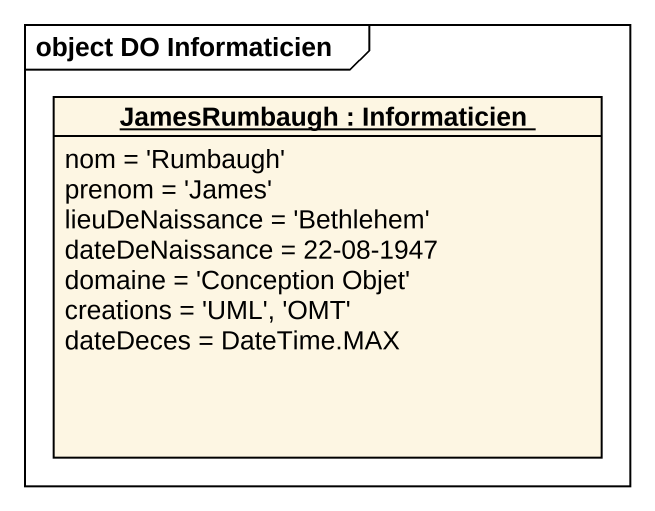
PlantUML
@startuml
mainframe object DO Informaticien
hide circle
hide empty members
object "JamesRumbaugh : Informaticien" as JamesRumbaugh {
  nom = 'Rumbaugh'
  prenom = 'James'
  lieuDeNaissance = 'Bethlehem'
  dateDeNaissance = 22-08-1947
  domaine = 'Conception Objet'
  creations = 'UML', 'OMT'
  dateDeces = DateTime.MAX
}
@enduml
